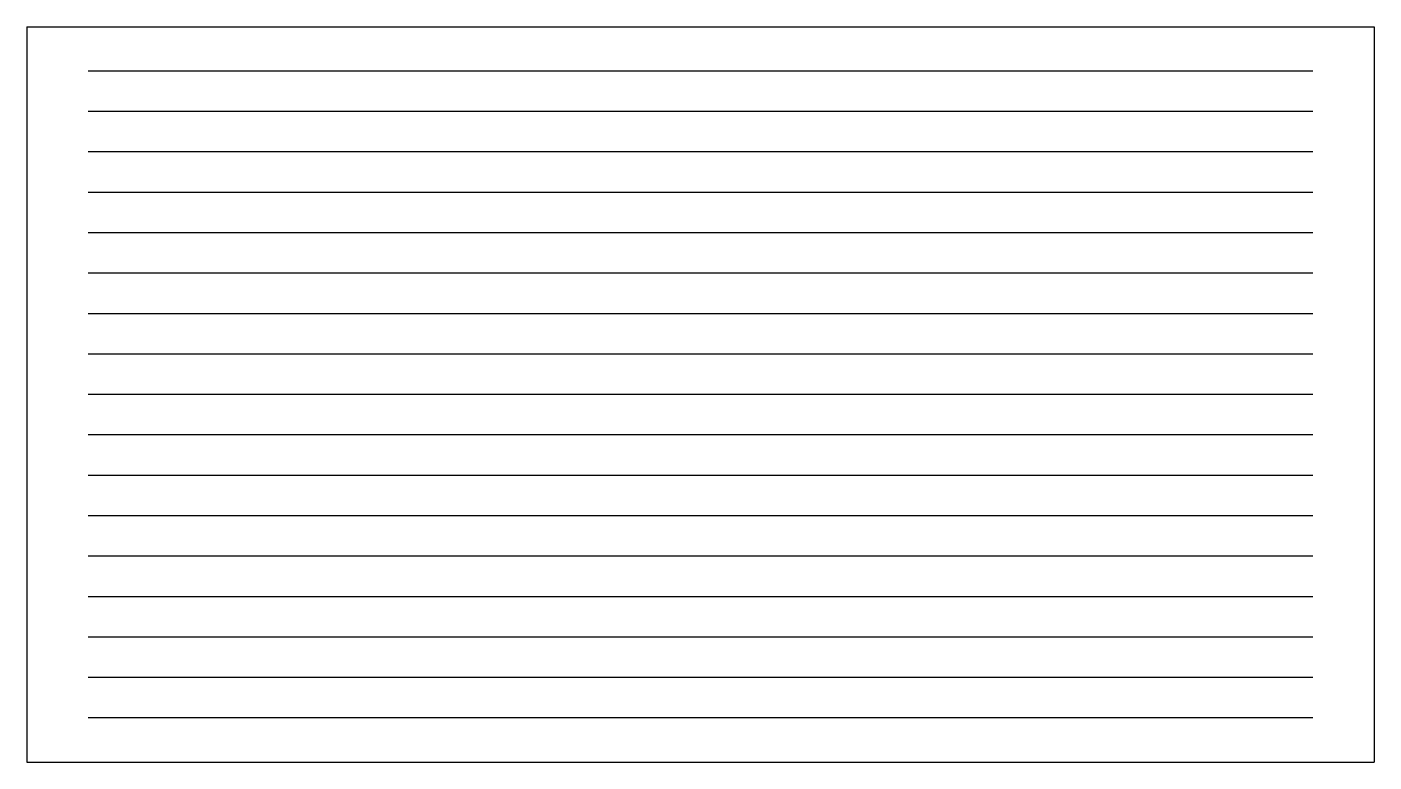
# Paper-space layout 'Clear 0o25_' of a CAD drawing. Header units: inches. Extents: x 3 to 14, y 6.7 to 12.7.
import ezdxf

# ---------------------------------------------------------------- set-up
doc = ezdxf.new("R2010")
doc.units = ezdxf.units.IN
doc.header["$MEASUREMENT"] = 0
doc.layers.add('CUT', color=1, linetype='Continuous')
doc.layers.add('RASTER', color=7, linetype='Continuous')

psp = doc.layouts.new('Clear 0o25_')

# ---------------------------------------------------------------- linework, layer by layer
at = {"layer": 'CUT'}
for p, q in [((2.996, 12.698), (13.996, 12.698)), ((2.996, 12.698), (2.996, 6.698)), ((13.996, 12.698), (13.996, 6.698)), ((2.996, 6.698), (13.996, 6.698))]:
    psp.add_line(p, q, dxfattribs=at)
at = {"layer": 'RASTER'}
for p, q in [((3.496, 12.34), (13.496, 12.34)), ((3.496, 12.01), (13.496, 12.01)), ((3.496, 11.68), (13.496, 11.68)), ((3.496, 11.35), (13.496, 11.35)), ((3.496, 11.02), (13.496, 11.02)), ((3.496, 10.69), (13.496, 10.69)), ((3.496, 10.36), (13.496, 10.36)), ((3.496, 10.03), (13.496, 10.03)), ((3.496, 9.7), (13.496, 9.7)), ((3.496, 9.37), (13.496, 9.37)), ((3.496, 9.04), (13.496, 9.04)), ((3.496, 8.71), (13.496, 8.71)), ((3.496, 8.38), (13.496, 8.38)), ((3.496, 8.05), (13.496, 8.05)), ((3.496, 7.72), (13.496, 7.72)), ((3.496, 7.39), (13.496, 7.39)), ((3.496, 7.06), (13.496, 7.06))]:
    psp.add_line(p, q, dxfattribs=at)

doc.saveas('drawing.dxf')
